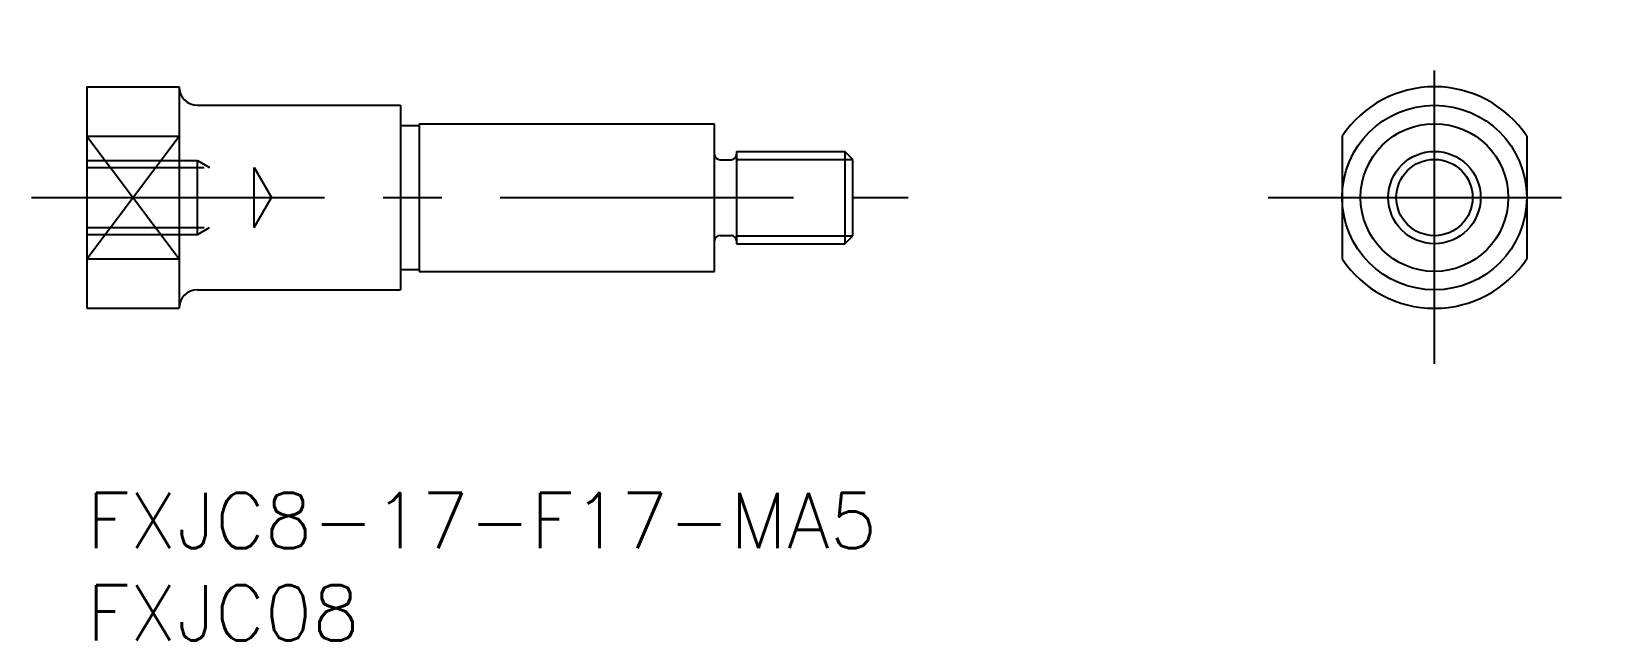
# Model space of a CAD drawing. Extents: x -3 to 82, y -8 to 25.
import ezdxf

# ---------------------------------------------------------------- set-up
doc = ezdxf.new("R2010")
doc.units = 0
doc.header["$LTSCALE"] = 0.5
doc.linetypes.add('CENTER', pattern=[50.8, 31.75, -6.35, 6.35, -6.35])
doc.linetypes.add('DASHED', pattern=[19.05, 12.7, -6.35])
for name, color, linetype in [('MSM_CENTER', 1, 'CENTER'), ('MSM_CONTINUOUS', 7, 'CONTINUOUS'), ('MSM_DASHED', 4, 'DASHED'), ('MSM_NARROW', 5, 'CONTINUOUS'), ('MSM_PART_NUMBER', 7, 'CONTINUOUS')]:
    doc.layers.add(name, color=color, linetype=linetype)
doc.styles.get("Standard").update_dxf_attribs({"font": 'txt.shx', "height": 3, "bigfont": 'bigfont.shx'})

# ---------------------------------------------------------------- blocks, each defined once
blk = doc.blocks.new('*U14')
at = {"layer": 'MSM_PART_NUMBER'}
blk.add_text('FXJC8-17-F17-MA5', height=3, dxfattribs=at).set_placement((0, -3))
blk = doc.blocks.new('*U15')
at = {"layer": 'MSM_PART_NUMBER'}
blk.add_text('FXJC08', height=3, dxfattribs=at).set_placement((0, -8))

msp = doc.modelspace()

# ---------------------------------------------------------------- linework, layer by layer
at = {"layer": 'MSM_CENTER'}
for p, q in [((73, 7), (73, 25)), ((-3, 16), (44.5, 16)), ((64, 16), (82, 16))]:
    msp.add_line(p, q, dxfattribs=at)
at = {"layer": 'MSM_CONTINUOUS'}
for p, q in [((0, 22), (0, 10)), ((0, 22), (5, 22)), ((5, 22), (5, 10)), ((6, 21), (17, 21)), ((17, 21), (17, 11)), ((17, 19.9), (18, 19.9)), ((18, 20), (34, 20)), ((18, 20), (18, 12)), ((34, 12), (34, 20)), ((0, 19.317), (5, 19.317)), ((68, 19.317), (68, 12.683)), ((78, 19.317), (78, 12.683)), ((34.3, 18.05), (34.9, 18.05)), ((35.2, 18.5), (41.067, 18.5)), ((35.2, 18.5), (35.2, 13.5)), ((41.5, 18.067), (41.067, 18.5)), ((41.067, 18.5), (41.067, 13.5)), ((41.5, 13.933), (41.5, 18.067)), ((34.3, 13.95), (34.9, 13.95)), ((41.067, 13.5), (41.5, 13.933)), ((35.2, 13.5), (41.067, 13.5)), ((0, 12.683), (5, 12.683)), ((17, 12.1), (18, 12.1)), ((18, 12), (34, 12)), ((6, 11), (17, 11)), ((0, 10), (5, 10))]:
    msp.add_line(p, q, dxfattribs=at)
for radius in [5, 4, 2.5]:
    msp.add_circle((73, 16), radius, dxfattribs=at)
for centre, radius, start, end in [((6, 22), 1, 180, 270), ((73, 16), 6, 33.55731, 146.44269), ((34.3, 18.35), 0.3, 180, 270), ((34.9, 18.35), 0.3, 270, 0), ((34.3, 13.65), 0.3, 90, 180), ((34.9, 13.65), 0.3, 0, 90), ((73, 16), 6, 213.55731, 326.44269), ((6, 10), 1, 90, 180)]:
    msp.add_arc(centre, radius, start, end, dxfattribs=at)
at = {"layer": 'MSM_DASHED'}
for p, q in [((0, 18), (6, 18)), ((6, 14), (6, 18)), ((6, 18), (6.656, 17.621)), ((0, 17.621), (9.064, 17.621)), ((9.064, 14.379), (9.064, 17.621)), ((9.064, 17.621), (10, 16)), ((9.064, 14.379), (10, 16)), ((0, 14.379), (9.064, 14.379)), ((0, 14), (6, 14)), ((6, 14), (6.656, 14.379))]:
    msp.add_line(p, q, dxfattribs=at)
at = {"layer": 'MSM_NARROW'}
for p, q in [((0, 12.683), (5, 19.317)), ((0, 19.317), (5, 12.683)), ((35.2, 18.067), (41.5, 18.067)), ((35.2, 13.933), (41.5, 13.933))]:
    msp.add_line(p, q, dxfattribs=at)
msp.add_circle((73, 16), 2.067, dxfattribs=at)

# ---------------------------------------------------------------- block references
at = {"layer": 'MSM_CONTINUOUS'}
for name in ['*U14', '*U15']:
    msp.add_blockref(name, (0, 0), dxfattribs=at)

doc.saveas('drawing.dxf')
